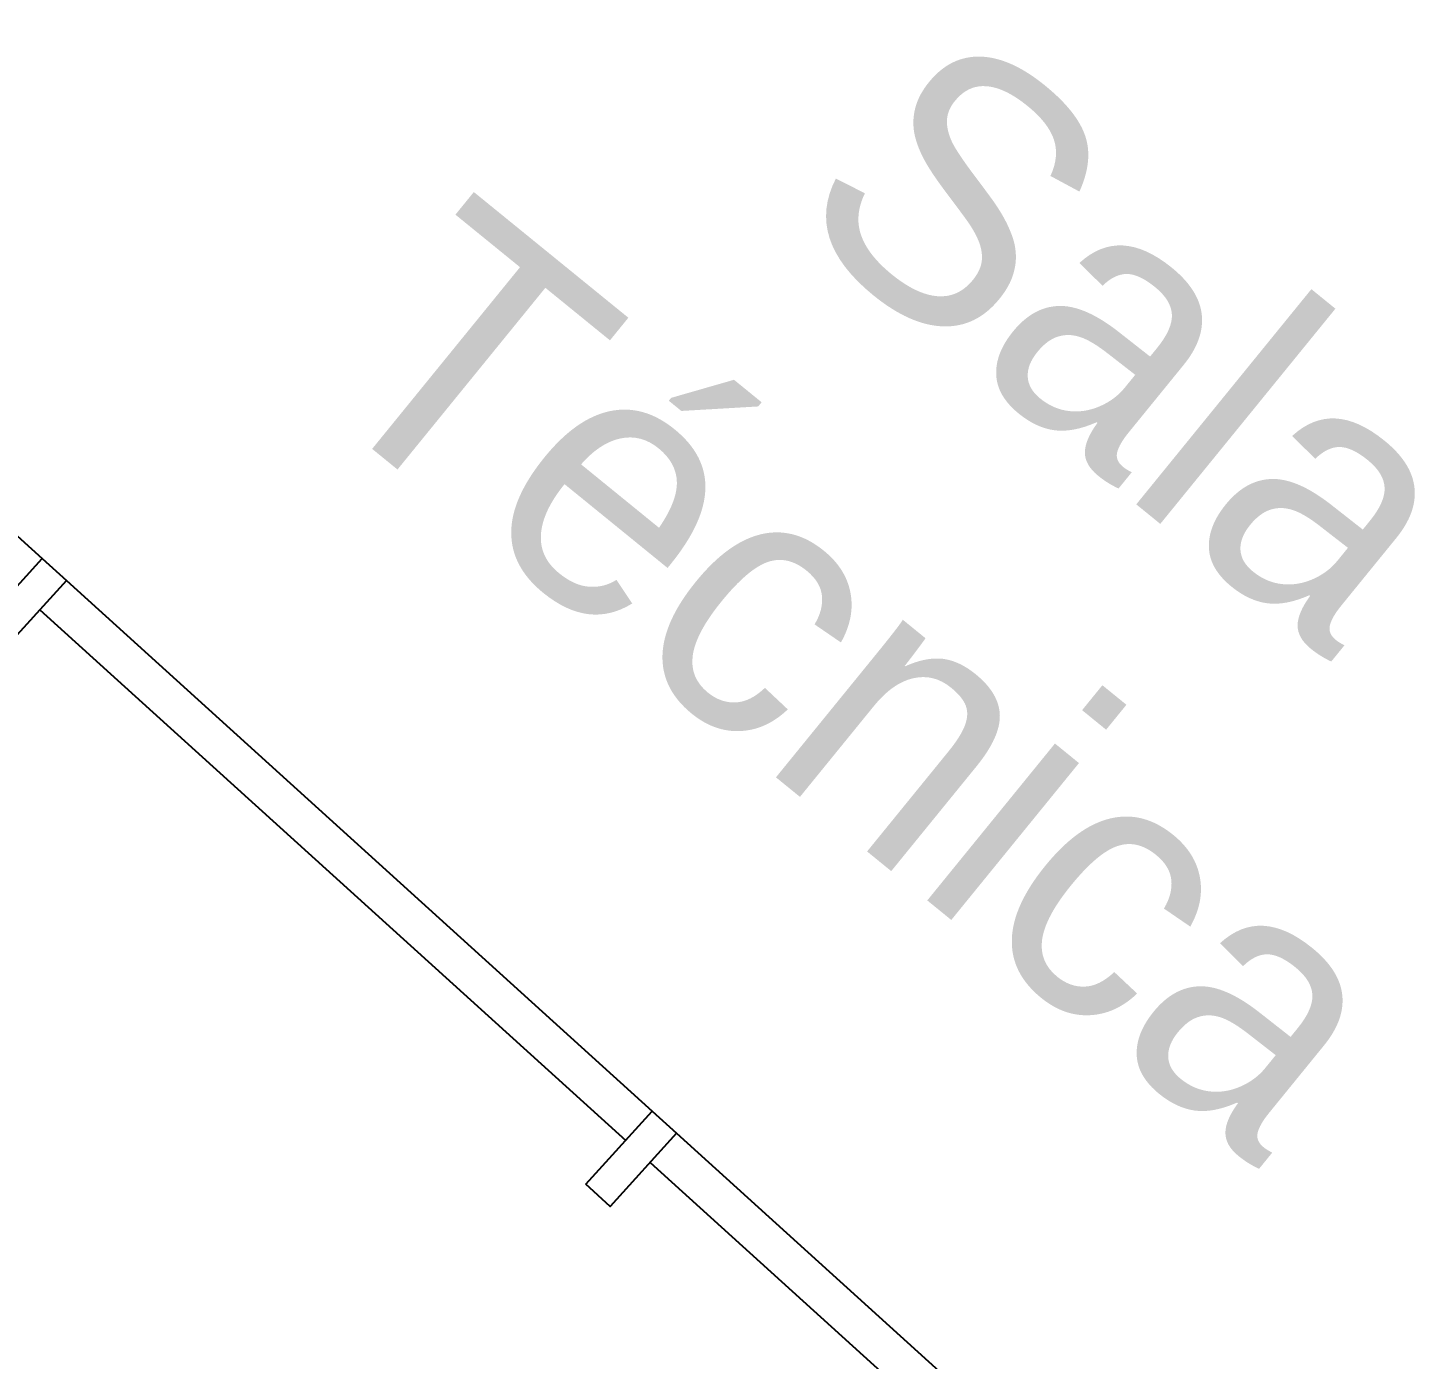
# Model space of a CAD drawing. Extents: x -1.7 to 87, y -33.6 to 19.
# Drawn here: x 81.416 to 83.525, y -11.872 to -9.85 of the extents above; entities that cross this region are included whole.
import ezdxf

# ---------------------------------------------------------------- set-up
doc = ezdxf.new("R2010")
doc.units = 0
doc.layers.add('AR-ESQ', color=2, linetype='Continuous')
doc.layers.add('AR-TXT', color=2, linetype='Continuous')
doc.styles.add('1-125', font='stylu.ttf', dxfattribs={"height": 0.2})

msp = doc.modelspace()

# ---------------------------------------------------------------- linework, layer by layer
at = {"layer": 'AR-ESQ', "color": 1}
for points in [[(80.5482, -9.8503), (81.4375, -10.6561)], [(81.4745, -10.6897), (82.3638, -11.4955)], [(82.4008, -11.529), (83.29, -12.3348)]]:
    msp.add_lwpolyline(points, dxfattribs=at)
at = {"layer": 'AR-ESQ'}
for points in [[(81.3368, -10.7673), (81.4375, -10.6561), (81.4745, -10.6897), (81.3738, -10.8008)], [(82.263, -11.6066), (82.3638, -11.4955), (82.4008, -11.529), (82.3001, -11.6402)]]:
    msp.add_lwpolyline(points, close=True, dxfattribs=at)
for points in [[(81.4342, -10.7341), (82.3235, -11.5399)], [(82.3605, -11.5735), (83.2498, -12.3793)]]:
    msp.add_lwpolyline(points, dxfattribs=at)

# ---------------------------------------------------------------- texts
at = {"layer": 'AR-TXT', "color": 2, "insert": (83.1028, -10.3233), "char_height": 0.2, "attachment_point": 5, "rotation": 320.8683, "style": '1-125'}
msp.add_mtext('{\\H2x;\\PSala \\PTécnica}', dxfattribs=at)

doc.saveas('drawing.dxf')
